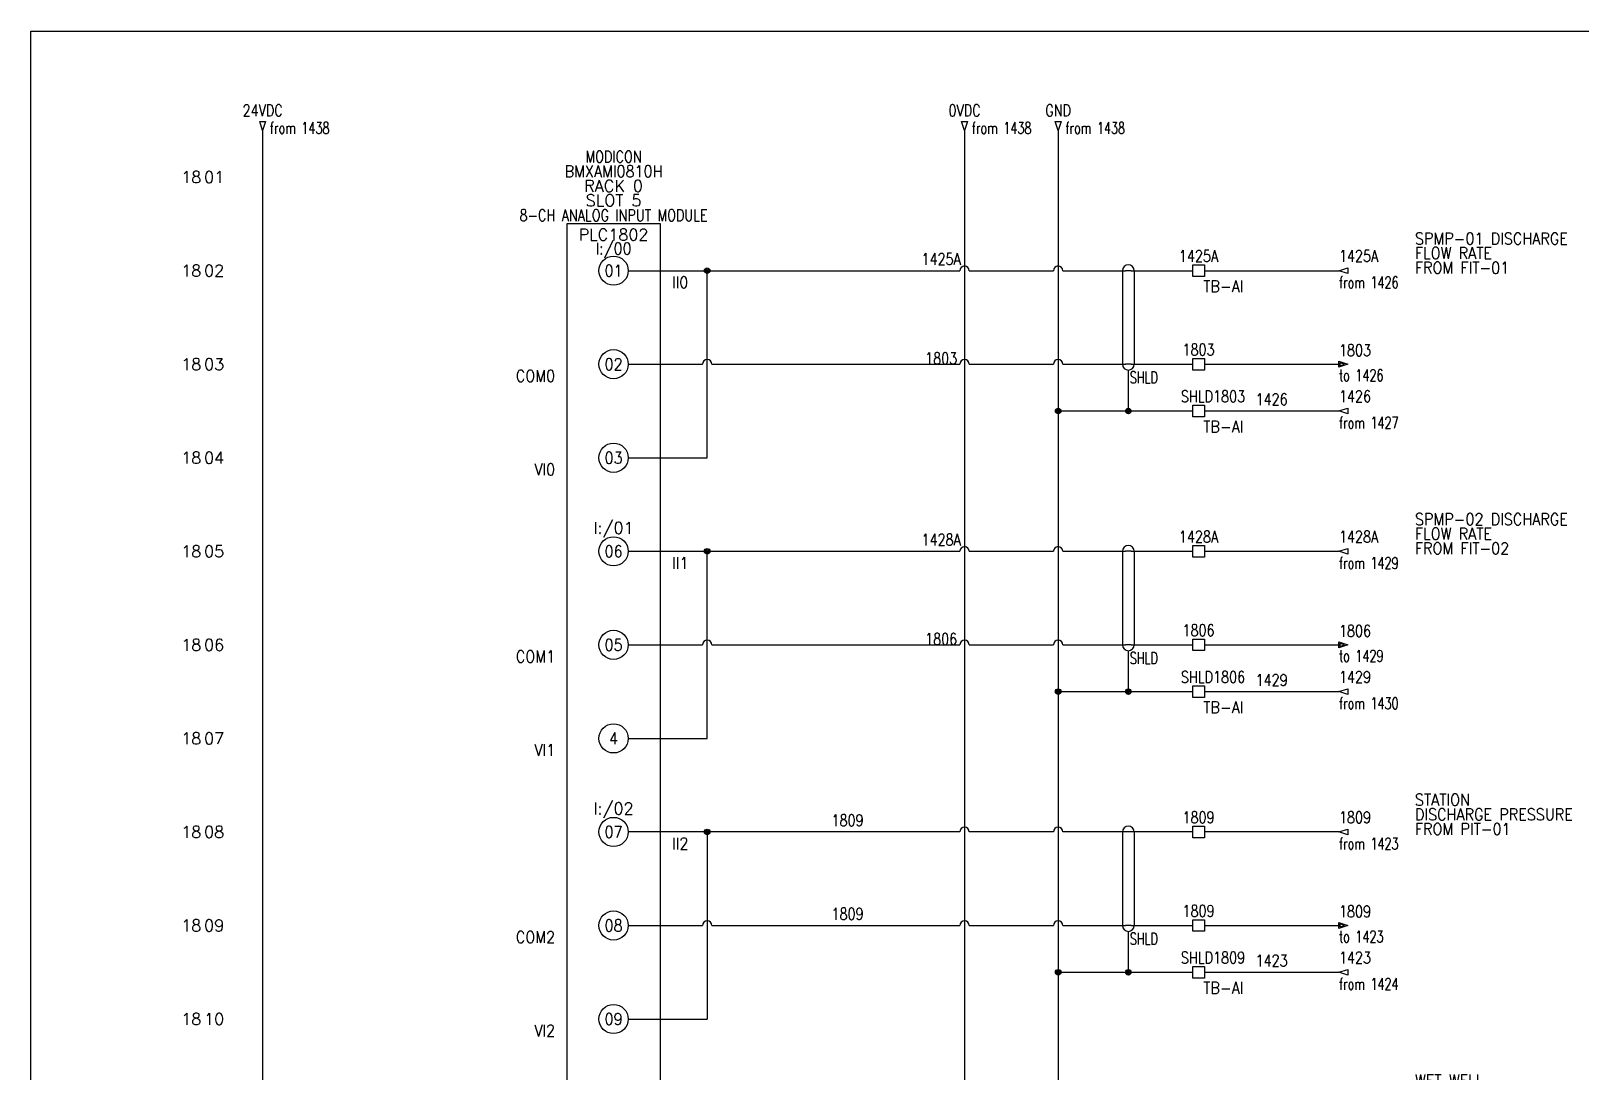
# Model space of a CAD drawing. Header units: inches. Extents: x 0 to 33.9, y 0 to 22.6.
# Drawn here: x 0.02 to 16.58, y 11.44 to 22.56 of the extents above; entities that cross this region are included whole.
import ezdxf
from ezdxf.enums import TextEntityAlignment as Align

# ---------------------------------------------------------------- set-up
doc = ezdxf.new("R2010")
doc.units = ezdxf.units.IN
doc.header["$MEASUREMENT"] = 0
for name, color, linetype in [('DESC', 150, 'Continuous'), ('LINK', 9, 'Continuous'), ('MISC', 7, 'Continuous'), ('SYMS', 7, 'Continuous'), ('TAGS', 150, 'Continuous'), ('TERMS', 123, 'Continuous'), ('WIRENO', 72, 'Continuous'), ('WIREREF', 52, 'Continuous'), ('WIREREF_DEST', 52, 'Continuous'), ('WIRES', 7, 'Continuous'), ('XREF', 7, 'Continuous')]:
    doc.layers.add(name, color=color, linetype=linetype)
doc.layers.add('VIEWPORTS', color=10, linetype='Continuous', plot=False)
doc.styles.add('WD', font='romans.shx')

# ---------------------------------------------------------------- blocks, each defined once
blk = doc.blocks.new('WD_MLRH6')
at = {"style": 'WD'}
blk.add_attdef('SHEET', text='', height=0.125, dxfattribs=at).set_placement((-0.656, 0), align=Align.MIDDLE_RIGHT)
blk.add_attdef('RUNGFIRST', text='', height=0.125, dxfattribs=at).set_placement((-0.625, 0), align=Align.MIDDLE_LEFT)
at = {"style": 'WD', "flags": 1}
for tag, p in [('RUNGHORV', (-0.25, -0.127)), ('RUNGINC', (-0.25, -0.163)), ('WIRE-START', (-0.25, -0.356)), ('WIREMODE', (-0.25, -0.281)), ('RUNGDIST', (-0.25, -0.2)), ('RUNGCNT', (-0.25, -0.237)), ('WIREFMT', (-0.25, -0.321)), ('WIRE-GSUF', (-0.25, -0.396)), ('PH3SPACE', (-0.25, -0.437))]:
    blk.add_attdef(tag, text='', height=0.025, dxfattribs=at).set_placement(p, align=Align.RIGHT)
blk = doc.blocks.new('HT0W01')
for p, q in [((-0.062, 0.062), (0.062, 0.062)), ((-0.062, -0.062), (-0.062, 0.062)), ((0.062, 0.062), (0.062, -0.062)), ((0.062, -0.062), (-0.062, -0.062))]:
    blk.add_line(p, q)
at = {"style": 'WD'}
for tag, p, width in [('INST', (0.062, 0.42), 0.7), ('LOC', (0.062, 0.25), 0.7), ('DESC1', (0.05, -0.385), 0.8)]:
    blk.add_attdef(tag, p, '', height=0.125, dxfattribs=dict(at, width=width))
at = {"linetype": 'Continuous', "style": 'WD', "width": 0.8, "flags": 8}
blk.add_attdef('WIRENO', text='', height=0.125, dxfattribs=at).set_placement((0, 0.094), align=Align.CENTER)
at = {"style": 'WD', "flags": 1}
for tag, p, height in [('X4TERM01', (-0.062, 0), 0.0125), ('X4TERMDESC01', (-0.055, -0.023), 0.025), ('X2TERMDESC01', (-0.006, 0.029), 0.025), ('STRIPSEQ', (0, 0), 0.00125), ('X2TERM01', (0, 0.062), 0.0125), ('X1TERMDESC01', (0.039, 0.007), 0.025), ('X1TERM01', (0.062, 0), 0.0125), ('LINKTERM', (0, -0.002), 0.00125), ('X8TERM01', (0, -0.062), 0.0125), ('X8TERMDESC01', (0, -0.054), 0.025)]:
    blk.add_attdef(tag, p, '', height=height, dxfattribs=at)
at = {"linetype": 'Continuous', "style": 'WD'}
for tag, p, height, width, flags in [('TAGSTRIP', (0.05, -0.229), 0.125, 0.9, 8), ('CAT', (0.213, -0.406), 0.109, 0.8, 1), ('DESC2', (0.05, -0.541), 0.125, 0.8, 8), ('DESC3', (0.05, -0.698), 0.125, 0.8, 8)]:
    blk.add_attdef(tag, p, '', height=height, dxfattribs=dict(at, width=width, flags=flags))
at = {"linetype": 'Continuous', "style": 'WD', "width": 0.8, "flags": 1}
blk.add_attdef('MFG', text='', height=0.109, dxfattribs=at).set_placement((0.088, -0.406), align=Align.RIGHT)
at = {"style": 'WD', "width": 0.7, "flags": 1}
blk.add_attdef('ASSYCODE', (0.062, -0.281), '', height=0.01, dxfattribs=at)
blk = doc.blocks.new('HA1D2')
blk.add_lwpolyline([(0, 0.094), (0.031, 0.094), (0, 0), (-0.031, 0.094), (0, 0.094)])
at = {"style": 'WD', "width": 0.8, "flags": 8}
blk.add_attdef('WIRENO', text='', height=0.125, dxfattribs=at).set_placement((0, 0.15), align=Align.CENTER)
at = {"style": 'WD', "flags": 1}
for tag, p in [('X8TERM01', (0, 0)), ('SIGCODE', (0.026, 0.066))]:
    blk.add_attdef(tag, p, '', height=0.01, dxfattribs=at)
at = {"style": 'WD', "width": 0.7}
for tag, p in [('XREF', (0.077, -0.037)), ('DESC1', (0.077, -0.206))]:
    blk.add_attdef(tag, p, '', height=0.125, dxfattribs=at)
blk = doc.blocks.new('HT1001')
for p, q in [((-0.062, 0.062), (0.062, 0.062)), ((-0.062, -0.062), (-0.062, 0.062)), ((0.062, 0.062), (0.062, -0.062)), ((0.062, -0.062), (-0.062, -0.062))]:
    blk.add_line(p, q)
at = {"style": 'WD'}
for tag, p, width in [('INST', (0.062, 0.42), 0.7), ('LOC', (0.062, 0.25), 0.7), ('DESC1', (0.05, -0.385), 0.8)]:
    blk.add_attdef(tag, p, '', height=0.125, dxfattribs=dict(at, width=width))
at = {"linetype": 'Continuous', "style": 'WD'}
for tag, p, height, width, flags in [('TERM01', (0.062, 0.094), 0.125, 0.8, 8), ('TAGSTRIP', (0.05, -0.229), 0.125, 0.9, 8), ('CAT', (0.213, -0.406), 0.109, 0.8, 1), ('DESC2', (0.05, -0.541), 0.125, 0.8, 8), ('DESC3', (0.05, -0.698), 0.125, 0.8, 8)]:
    blk.add_attdef(tag, p, '', height=height, dxfattribs=dict(at, width=width, flags=flags))
at = {"style": 'WD', "flags": 1}
for tag, p, height in [('X4TERM01', (-0.062, 0), 0.0125), ('X4TERMDESC01', (-0.055, -0.023), 0.025), ('X2TERMDESC01', (-0.006, 0.029), 0.025), ('STRIPSEQ', (0, 0), 0.00125), ('X2TERM01', (0, 0.062), 0.0125), ('X2PIN01', (0.033, 0.084), 0.0125), ('X1TERMDESC01', (0.039, 0.007), 0.025), ('X1TERM01', (0.062, 0), 0.0125), ('X1PIN01', (0.087, 0.016), 0.0125), ('X4PIN01', (-0.114, -0.038), 0.0125), ('LINKTERM', (0, -0.002), 0.00125), ('X8TERM01', (0, -0.062), 0.0125), ('X8TERMDESC01', (0, -0.054), 0.025), ('X8PIN01', (0.026, -0.096), 0.0125)]:
    blk.add_attdef(tag, p, '', height=height, dxfattribs=at)
at = {"linetype": 'Continuous', "style": 'WD', "width": 0.8, "flags": 1}
blk.add_attdef('MFG', text='', height=0.109, dxfattribs=at).set_placement((0.088, -0.406), align=Align.RIGHT)
at = {"style": 'WD', "width": 0.7, "flags": 1}
blk.add_attdef('ASSYCODE', (0.062, -0.281), '', height=0.01, dxfattribs=at)
blk = doc.blocks.new('WDDOT')
for radius in [0.03, 0.0187, 0.00929]:
    blk.add_circle((0, 0), radius)
blk = doc.blocks.new('HW01_1')
blk.add_line((0.031, 0), (-0.031, 0))
blk.add_arc((0, 0), 0.0625, 360, 180)
at = {"style": 'WD', "width": 0.7, "flags": 1}
for tag, p in [('INST', (0, 0.396)), ('LOC', (0, 0.227))]:
    blk.add_attdef(tag, text='', height=0.125, dxfattribs=at).set_placement(p, align=Align.CENTER)
at = {"style": 'WD', "width": 0.8}
blk.add_attdef('TAG1', text='', height=0.125, dxfattribs=at).set_placement((-0.031, 0.062), align=Align.RIGHT)
at = {"style": 'WD', "width": 0.7, "flags": 1}
for tag, p in [('X2TERMDESC02', (0.016, 0.109)), ('XREF', (0.078, -0.3)), ('DESC1', (0.078, -0.459)), ('DESC2', (0.078, -0.621))]:
    blk.add_attdef(tag, p, '', height=0.125, dxfattribs=at)
at = {"style": 'WD', "width": 0.8}
blk.add_attdef('RATING1', (0.094, 0.062), '', height=0.125, dxfattribs=at)
at = {"style": 'WD'}
for tag, p in [('X8LINKL', (-0.062, 0)), ('X8LINKR', (0.062, 0))]:
    blk.add_attdef(tag, p, '', height=0.01, dxfattribs=at)
at = {"style": 'WD', "flags": 1}
for tag, p, height in [('X4TERM01', (-0.031, 0), 0.0125), ('X2TERM02', (0, 0.062), 0.0125), ('X1TERM01', (0.031, 0), 0.0125), ('WD_NOTJUMPERED', (0.097, 0.062), 0.01)]:
    blk.add_attdef(tag, p, '', height=height, dxfattribs=at)
at = {"linetype": 'Continuous', "style": 'WD', "flags": 9}
blk.add_attdef('ASSYCODE', text='', height=0.01, dxfattribs=at).set_placement((0.029, 0.042), align=Align.CENTER)
at = {"style": 'WD', "flags": 9}
blk.add_attdef('FAMILY', text='', height=0.01, dxfattribs=at).set_placement((0.023, 0.118), align=Align.CENTER)
at = {"style": 'WD', "width": 0.8, "flags": 1}
blk.add_attdef('MFG', text='', height=0.0938, dxfattribs=at).set_placement((-0.125, -0.031), align=Align.TOP_RIGHT)
blk.add_attdef('CAT', text='', height=0.0938, dxfattribs=at).set_placement((0.031, -0.031), align=Align.TOP_LEFT)
blk = doc.blocks.new('HW02_1')
blk.add_line((0.031, 0), (-0.031, 0))
blk.add_arc((0, 0), 0.0625, 180, 0)
at = {"style": 'WD', "width": 0.7, "flags": 1}
for tag, p in [('INST', (0, 0.349)), ('LOC', (0, 0.18))]:
    blk.add_attdef(tag, text='', height=0.125, dxfattribs=at).set_placement(p, align=Align.CENTER)
at = {"style": 'WD', "width": 0.8}
blk.add_attdef('TAG2', text='', height=0.125, dxfattribs=at).set_placement((-0.031, 0.031), align=Align.RIGHT)
at = {"style": 'WD'}
for tag, p in [('X2LINKL', (-0.063, 0)), ('X2LINKR', (0.062, 0))]:
    blk.add_attdef(tag, p, '', height=0.01, dxfattribs=at)
at = {"style": 'WD', "flags": 1}
for tag, p, height in [('X4TERM01', (-0.031, 0), 0.0125), ('X1TERM01', (0.031, 0), 0.0125), ('X8TERM02', (0, -0.063), 0.0125), ('WD_NOTJUMPERED', (0.097, -0.063), 0.01)]:
    blk.add_attdef(tag, p, '', height=height, dxfattribs=at)
at = {"style": 'WD', "flags": 9}
blk.add_attdef('FAMILY', text='', height=0.01, dxfattribs=at).set_placement((0.023, 0.118), align=Align.CENTER)
at = {"style": 'WD'}
for tag, p, width in [('RATING1', (0.094, 0.031), 0.8), ('X8TERMDESC02', (0.016, -0.204), 0.7)]:
    blk.add_attdef(tag, p, '', height=0.125, dxfattribs=dict(at, width=width))
at = {"style": 'WD', "width": 0.7, "flags": 1}
for tag, p in [('XREF', (0.016, -0.363)), ('DESC1', (0.016, -0.521)), ('DESC2', (0.016, -0.684))]:
    blk.add_attdef(tag, p, '', height=0.125, dxfattribs=at)
blk = doc.blocks.new('PLCIO_5F05')
at = {"layer": 'SYMS'}
for p, q in [((0.5, 0.5), (-0.5, 0.5)), ((-0.5, 0.5), (-0.5, -16.375)), ((0.5, -16.375), (0.5, 0.5)), ((-0.5, -16.375), (-0.1, -16.375)), ((-0.1, -16.375), (-0.05, -16.462)), ((-0.05, -16.462), (0.05, -16.288)), ((0.05, -16.288), (0.1, -16.375)), ((0.1, -16.375), (0.5, -16.375))]:
    blk.add_line(p, q, dxfattribs=at)
for centre in [(0, 0), (0, -1), (0, -2), (0, -3), (0, -4), (0, -5), (0, -6), (0, -7), (0, -8), (0, -9), (0, -10), (0, -11), (0, -12), (0, -13), (0, -14), (0, -15), (0, -16)]:
    blk.add_circle(centre, 0.156, dxfattribs=at)
at = {"layer": 'SYMS', "style": 'WD'}
for tag, width, p in [('INST', 0.8, (0, 1.482)), ('LOC', 0.8, (0, 1.312)), ('MFG', 0.8, (0, 1.156)), ('CAT', 0.9, (0, 1)), ('DESC', 0.8, (0, 0.53)), ('TAGA01', 0.9, (0, 0.174))]:
    blk.add_attdef(tag, text='', height=0.125, dxfattribs=dict(at, width=width)).set_placement(p, align=Align.CENTER)
at = {"layer": 'SYMS', "linetype": 'Continuous', "style": 'WD', "flags": 9}
blk.add_attdef('ASSYCODE', text='', height=0.01, dxfattribs=at).set_placement((0.23, 1.071), align=Align.CENTER)
at = {"layer": 'SYMS', "style": 'WD'}
for tag, p in [('LINE1', (0, 0.844)), ('LINE2', (0, 0.688)), ('TAG', (0, 0.322)), ('TAGA04', (0, -2.812)), ('TAGA07', (0, -5.812)), ('TAGA10', (0, -8.812)), ('TAGA15', (0, -13.812))]:
    blk.add_attdef(tag, text='', height=0.125, dxfattribs=at).set_placement(p, align=Align.CENTER)
at = {"layer": 'SYMS', "style": 'WD', "width": 0.9}
for tag, p in [('DESCB01', (-0.688, -0.125)), ('DESCA01', (-0.688, 0.031)), ('DESCC01', (-0.688, -0.281)), ('DESCD01', (-0.688, -0.438)), ('DESCE01', (-0.688, -0.594)), ('DESCA04', (-0.688, -2.969)), ('DESCB04', (-0.688, -3.125)), ('DESCC04', (-0.688, -3.281)), ('DESCD04', (-0.688, -3.438)), ('DESCE04', (-0.688, -3.594)), ('DESCA07', (-0.688, -5.969)), ('DESCB07', (-0.688, -6.125)), ('DESCC07', (-0.688, -6.281)), ('DESCD07', (-0.688, -6.438)), ('DESCE07', (-0.688, -6.594)), ('DESCA10', (-0.688, -8.969)), ('DESCB10', (-0.688, -9.125)), ('DESCC10', (-0.688, -9.281)), ('DESCD10', (-0.688, -9.438)), ('DESCE10', (-0.688, -9.594)), ('DESCA15', (-0.688, -13.969)), ('DESCB15', (-0.688, -14.125)), ('DESCC15', (-0.688, -14.281)), ('DESCD15', (-0.688, -14.438)), ('DESCE15', (-0.688, -14.594))]:
    blk.add_attdef(tag, text='', height=0.125, dxfattribs=at).set_placement(p, align=Align.RIGHT)
for tag, p in [('TERM01', (0, 0)), ('TERM02', (0, -1)), ('TERM03', (0, -2)), ('TERM04', (0, -3)), ('TERM05', (0, -4)), ('TERM06', (0, -5)), ('TERM07', (0, -6)), ('TERM08', (0, -7)), ('TERM09', (0, -8)), ('TERM10', (0, -9)), ('TERM11', (0, -10)), ('TERM12', (0, -11)), ('TERM13', (0, -12)), ('TERM14', (0, -13)), ('TERM15', (0, -14)), ('TERM16', (0, -15)), ('TERM17', (0, -16))]:
    blk.add_attdef(tag, text='', height=0.125, dxfattribs=at).set_placement(p, align=Align.MIDDLE_CENTER)
at = {"layer": 'SYMS', "style": 'WD', "flags": 1}
for tag, p in [('X1TERM01', (0.156, 0)), ('X1TERM02', (0.156, -1)), ('X1TERM03', (0.156, -2)), ('X1TERM04', (0.156, -3)), ('X1TERM05', (0.156, -4)), ('X1TERM06', (0.156, -5)), ('X1TERM07', (0.156, -6)), ('X1TERM08', (0.156, -7)), ('X1TERM09', (0.156, -8)), ('X1TERM10', (0.156, -9)), ('X1TERM11', (0.156, -10)), ('X1TERM12', (0.156, -11)), ('X1TERM13', (0.156, -12)), ('X1TERM14', (0.156, -13)), ('X1TERM15', (0.156, -14)), ('X1TERM16', (0.156, -15)), ('X1TERM17', (0.156, -16))]:
    blk.add_attdef(tag, p, '', height=0.01, dxfattribs=at)
at = {"layer": 'SYMS', "style": 'WD', "width": 0.9}
for tag, p in [('TERMDESC01', (0.625, -0.062)), ('TERMDESC04', (0.626, -3.062)), ('TERMDESC07', (0.626, -6.062)), ('TERMDESC10', (0.626, -9.062)), ('TERMDESC15', (0.626, -14.062))]:
    blk.add_attdef(tag, text='', height=0.125, dxfattribs=at).set_placement(p, align=Align.TOP_LEFT)
for tag, p in [('TERMDESC02', (-0.625, -1.062)), ('TERMDESC03', (-0.625, -2.062)), ('TERMDESC05', (-0.625, -4.062)), ('TERMDESC06', (-0.625, -5.062)), ('TERMDESC08', (-0.625, -7.062)), ('TERMDESC09', (-0.625, -8.062)), ('TERMDESC11', (-0.625, -10.062)), ('TERMDESC12', (-0.625, -11.062)), ('TERMDESC13', (-0.625, -12.062)), ('TERMDESC14', (-0.625, -13.062)), ('TERMDESC16', (-0.625, -15.062)), ('TERMDESC17', (-0.625, -16.062))]:
    blk.add_attdef(tag, text='', height=0.125, dxfattribs=at).set_placement(p, align=Align.TOP_RIGHT)
blk = doc.blocks.new('HA1D1')
blk.add_lwpolyline([(0.094, 0), (0.094, -0.031), (0, 0), (0.094, 0.031), (0.094, 0)])
at = {"style": 'WD', "width": 0.8, "flags": 8}
blk.add_attdef('WIRENO', (0, 0.094), '', height=0.125, dxfattribs=at)
at = {"style": 'WD', "flags": 1}
for tag, p in [('SIGCODE', (-0.02, 0.047)), ('X4TERM01', (0, 0))]:
    blk.add_attdef(tag, p, '', height=0.01, dxfattribs=at)
at = {"style": 'WD', "width": 0.7}
for tag, p in [('XREF', (0, -0.188)), ('DESC1', (0, -0.375))]:
    blk.add_attdef(tag, p, '', height=0.125, dxfattribs=at)
blk = doc.blocks.new('HA1S1')
for points in [[(0, 0), (0, 0.031), (0.094, 0), (0, -0.031), (0, 0)], [(0.011, 0.016), (0.011, -0.016), (0.058, 0), (0.011, 0.016)]]:
    blk.add_lwpolyline(points)
at = {"style": 'WD', "width": 0.8, "flags": 8}
blk.add_attdef('WIRENO', (0, 0.087), '', height=0.125, dxfattribs=at)
at = {"style": 'WD', "flags": 1}
for tag, p in [('SIGCODE', (-0.02, 0.047)), ('X4TERM01', (0, 0))]:
    blk.add_attdef(tag, p, '', height=0.01, dxfattribs=at)
at = {"style": 'WD', "width": 0.7}
for tag, p in [('XREF', (0, -0.181)), ('DESC1', (0, -0.356))]:
    blk.add_attdef(tag, p, '', height=0.125, dxfattribs=at)
blk = doc.blocks.new('WD_WNH')
at = {"linetype": 'Continuous', "style": 'WD', "width": 0.8}
blk.add_attdef('WIRENO', text='', height=0.125, dxfattribs=at).set_placement((0, 0.062), align=Align.CENTER)
at = {"style": 'WD', "flags": 1}
for tag, p in [('W01USER', (0, 0.078)), ('W02USER', (0, 0.07)), ('W03USER', (0, 0.062)), ('W04USER', (0, 0.055)), ('W05USER', (0, 0.047)), ('W06USER', (0, 0.039)), ('W07USER', (0, 0.031)), ('W08USER', (0, 0.023)), ('W09USER', (0, 0.016)), ('W10USER', (0, 0.008))]:
    blk.add_attdef(tag, text='', height=0.005, dxfattribs=at).set_placement(p, align=Align.CENTER)

msp = doc.modelspace()

# ---------------------------------------------------------------- linework, layer by layer
at = {"layer": 'LINK'}
for points in [[(11.688, 20), (11.688, 19)], [(11.812, 20), (11.812, 19)], [(11.688, 17), (11.688, 16)], [(11.812, 17), (11.812, 16)], [(11.688, 14), (11.688, 13)], [(11.812, 14), (11.812, 13)]]:
    msp.add_lwpolyline(points, dxfattribs=at)
at = {"layer": 'VIEWPORTS'}
msp.add_lwpolyline([(0.025, 22.562), (33.888, 22.562), (33.888, 0.025), (0.025, 0.025)], close=True, dxfattribs=at)
at = {"layer": 'WIRES'}
for p, q in [((2.5, 21.5), (2.5, 2.5)), ((10, 21.5), (10, 2.5)), ((11, 21.5), (11, 2.5)), ((6.406, 20), (9.95, 20)), ((7.25, 18), (7.25, 20)), ((10.05, 20), (10.95, 20)), ((11.05, 20), (11.719, 20)), ((11.781, 20), (12.438, 20)), ((12.562, 20), (14, 20)), ((6.406, 19), (7.2, 19)), ((7.3, 19), (9.95, 19)), ((10.05, 19), (10.95, 19)), ((11.05, 19), (11.719, 19)), ((11.75, 18.5), (11.75, 18.938)), ((11.781, 19), (12.438, 19)), ((12.562, 19), (14, 19)), ((11, 18.5), (12.438, 18.5)), ((12.562, 18.5), (14, 18.5)), ((6.406, 18), (7.25, 18)), ((6.406, 17), (9.95, 17)), ((7.25, 15), (7.25, 17)), ((10.05, 17), (10.95, 17)), ((11.05, 17), (11.719, 17)), ((11.781, 17), (12.438, 17)), ((12.562, 17), (14, 17)), ((6.406, 16), (7.2, 16)), ((7.3, 16), (9.95, 16)), ((10.05, 16), (10.95, 16)), ((11.05, 16), (11.719, 16)), ((11.75, 15.5), (11.75, 15.938)), ((11.781, 16), (12.438, 16)), ((12.562, 16), (14, 16)), ((11, 15.5), (12.438, 15.5)), ((12.562, 15.5), (14, 15.5)), ((6.406, 15), (7.25, 15)), ((9.95, 14), (6.406, 14)), ((7.25, 14), (7.25, 12)), ((10.95, 14), (10.05, 14)), ((11.719, 14), (11.05, 14)), ((12.438, 14), (11.781, 14)), ((14, 14), (12.562, 14)), ((6.406, 13), (7.2, 13)), ((7.3, 13), (9.95, 13)), ((10.05, 13), (10.95, 13)), ((11.05, 13), (11.719, 13)), ((11.75, 12.5), (11.75, 12.938)), ((11.781, 13), (12.438, 13)), ((12.562, 13), (14, 13)), ((11, 12.5), (12.438, 12.5)), ((12.562, 12.5), (14, 12.5)), ((6.406, 12), (7.25, 12))]:
    msp.add_line(p, q, dxfattribs=at)
for centre in [(10, 20), (11, 20), (7.25, 19), (10, 19), (11, 19), (10, 17), (11, 17), (7.25, 16), (10, 16), (11, 16), (10, 14), (11, 14), (7.25, 13), (10, 13), (11, 13)]:
    msp.add_arc(centre, 0.05, 0, 180, dxfattribs=at)

# ---------------------------------------------------------------- block references
msp.add_blockref('WD_MLRH6', (2.5, 21)).add_auto_attribs({'RUNGFIRST': '01', 'SHEET': '18'})
at = {"layer": 'SYMS'}
ref = msp.add_blockref('HA1D2', (2.5, 21.5), dxfattribs=at)
ref.add_attrib('WIRENO', '24VDC', dxfattribs={"layer": 'WIREREF_DEST', "height": 0.125, "style": 'WD', "width": 0.8, "flags": 8}).set_placement((2.5, 21.65), align=Align.CENTER)
ref.add_attrib('XREF', 'from 1438', (2.577, 21.463), dxfattribs={"layer": 'XREF', "height": 0.125, "style": 'WD', "width": 0.7})
ref = msp.add_blockref('HA1D2', (10, 21.5), dxfattribs=at)
ref.add_attrib('WIRENO', '0VDC', dxfattribs={"layer": 'WIREREF_DEST', "height": 0.125, "style": 'WD', "width": 0.8, "flags": 8}).set_placement((10, 21.65), align=Align.CENTER)
ref.add_attrib('XREF', 'from 1438', (10.077, 21.463), dxfattribs={"layer": 'XREF', "height": 0.125, "style": 'WD', "width": 0.7})
ref = msp.add_blockref('HA1D2', (11, 21.5), dxfattribs=at)
ref.add_attrib('WIRENO', 'GND', dxfattribs={"layer": 'WIREREF_DEST', "height": 0.125, "style": 'WD', "width": 0.8, "flags": 8}).set_placement((11, 21.65), align=Align.CENTER)
ref.add_attrib('XREF', 'from 1438', (11.077, 21.463), dxfattribs={"layer": 'XREF', "height": 0.125, "style": 'WD', "width": 0.7})
ref = msp.add_blockref('PLCIO_5F05', (6.25, 20), dxfattribs=at)
ref.add_attrib('TERM01', '01', dxfattribs={"layer": 'TERMS', "height": 0.125, "style": 'WD', "width": 0.9}).set_placement((6.25, 20), align=Align.MIDDLE_CENTER)
ref.add_attrib('TAGA01', 'I:/00', dxfattribs={"layer": 'TAGS', "height": 0.125, "style": 'WD', "width": 0.9}).set_placement((6.25, 20.174), align=Align.CENTER)
ref.add_attrib('DESCA01', 'SPMP-01 DISCHARGE', (14.812, 20.281), dxfattribs={"layer": 'DESC', "height": 0.125, "style": 'WD', "width": 0.9})
ref.add_attrib('DESCB01', 'FLOW RATE', (14.812, 20.125), dxfattribs={"layer": 'DESC', "height": 0.125, "style": 'WD', "width": 0.9})
ref.add_attrib('MFG', 'MODICON', dxfattribs={"layer": 'MISC', "height": 0.125, "style": 'WD', "width": 0.8}).set_placement((6.25, 21.156), align=Align.CENTER)
ref.add_attrib('LINE2', 'SLOT 5', dxfattribs={"layer": 'MISC', "height": 0.125, "style": 'WD'}).set_placement((6.25, 20.688), align=Align.CENTER)
ref.add_attrib('DESC', '8-CH ANALOG INPUT MODULE', dxfattribs={"layer": 'DESC', "height": 0.125, "style": 'WD', "width": 0.8}).set_placement((6.25, 20.53), align=Align.CENTER)
ref.add_attrib('LINE1', 'RACK 0', dxfattribs={"layer": 'MISC', "height": 0.125, "style": 'WD'}).set_placement((6.25, 20.844), align=Align.CENTER)
ref.add_attrib('TAG', 'PLC1802', dxfattribs={"layer": 'TAGS', "height": 0.125, "style": 'WD'}).set_placement((6.25, 20.322), align=Align.CENTER)
ref.add_attrib('CAT', 'BMXAMI0810H', dxfattribs={"layer": 'MISC', "height": 0.125, "style": 'WD', "width": 0.9}).set_placement((6.25, 21), align=Align.CENTER)
ref.add_attrib('DESCC01', 'FROM FIT-01', (14.812, 19.969), dxfattribs={"layer": 'DESC', "height": 0.125, "style": 'WD', "width": 0.9})
ref.add_attrib('TERMDESC01', 'II0', dxfattribs={"layer": 'TERMS', "height": 0.125, "style": 'WD', "width": 0.9}).set_placement((6.875, 19.938), align=Align.TOP_LEFT)
ref.add_attrib('TERM02', '02', dxfattribs={"layer": 'TERMS', "height": 0.125, "style": 'WD', "width": 0.9}).set_placement((6.25, 19), align=Align.MIDDLE_CENTER)
ref.add_attrib('TERMDESC02', 'COM0', dxfattribs={"layer": 'TERMS', "height": 0.125, "style": 'WD', "width": 0.9}).set_placement((5.625, 18.938), align=Align.TOP_RIGHT)
ref.add_attrib('TERM03', '03', dxfattribs={"layer": 'TERMS', "height": 0.125, "style": 'WD', "width": 0.9}).set_placement((6.25, 18), align=Align.MIDDLE_CENTER)
ref.add_attrib('TERMDESC03', 'VI0', dxfattribs={"layer": 'TERMS', "height": 0.125, "style": 'WD', "width": 0.9}).set_placement((5.625, 17.938), align=Align.TOP_RIGHT)
ref.add_attrib('TERM04', '06', dxfattribs={"layer": 'TERMS', "height": 0.125, "style": 'WD', "width": 0.9}).set_placement((6.25, 17), align=Align.MIDDLE_CENTER)
ref.add_attrib('TAGA04', 'I:/01', dxfattribs={"layer": 'TAGS', "height": 0.125, "style": 'WD'}).set_placement((6.25, 17.188), align=Align.CENTER)
ref.add_attrib('DESCA04', 'SPMP-02 DISCHARGE', (14.812, 17.281), dxfattribs={"layer": 'DESC', "height": 0.125, "style": 'WD', "width": 0.9})
ref.add_attrib('DESCB04', 'FLOW RATE', (14.812, 17.125), dxfattribs={"layer": 'DESC', "height": 0.125, "style": 'WD', "width": 0.9})
ref.add_attrib('DESCC04', 'FROM FIT-02', (14.812, 16.969), dxfattribs={"layer": 'DESC', "height": 0.125, "style": 'WD', "width": 0.9})
ref.add_attrib('TERMDESC04', 'II1', dxfattribs={"layer": 'TERMS', "height": 0.125, "style": 'WD', "width": 0.9}).set_placement((6.876, 16.938), align=Align.TOP_LEFT)
ref.add_attrib('TERM05', '05', dxfattribs={"layer": 'TERMS', "height": 0.125, "style": 'WD', "width": 0.9}).set_placement((6.25, 16), align=Align.MIDDLE_CENTER)
ref.add_attrib('TERMDESC05', 'COM1', dxfattribs={"layer": 'TERMS', "height": 0.125, "style": 'WD', "width": 0.9}).set_placement((5.625, 15.938), align=Align.TOP_RIGHT)
ref.add_attrib('TERM06', '4', dxfattribs={"layer": 'TERMS', "height": 0.125, "style": 'WD', "width": 0.9}).set_placement((6.25, 15), align=Align.MIDDLE_CENTER)
ref.add_attrib('TERMDESC06', 'VI1', dxfattribs={"layer": 'TERMS', "height": 0.125, "style": 'WD', "width": 0.9}).set_placement((5.625, 14.938), align=Align.TOP_RIGHT)
ref.add_attrib('TERM07', '07', dxfattribs={"layer": 'TERMS', "height": 0.125, "style": 'WD', "width": 0.9}).set_placement((6.25, 14), align=Align.MIDDLE_CENTER)
ref.add_attrib('TAGA07', 'I:/02', dxfattribs={"layer": 'TAGS', "height": 0.125, "style": 'WD'}).set_placement((6.25, 14.188), align=Align.CENTER)
ref.add_attrib('DESCA07', 'STATION', (14.812, 14.281), dxfattribs={"layer": 'DESC', "height": 0.125, "style": 'WD', "width": 0.9})
ref.add_attrib('DESCB07', 'DISCHARGE PRESSURE', (14.812, 14.125), dxfattribs={"layer": 'DESC', "height": 0.125, "style": 'WD', "width": 0.9})
ref.add_attrib('DESCC07', 'FROM PIT-01', (14.812, 13.969), dxfattribs={"layer": 'DESC', "height": 0.125, "style": 'WD', "width": 0.9})
ref.add_attrib('TERMDESC07', 'II2', dxfattribs={"layer": 'TERMS', "height": 0.125, "style": 'WD', "width": 0.9}).set_placement((6.876, 13.938), align=Align.TOP_LEFT)
ref.add_attrib('TERM08', '08', dxfattribs={"layer": 'TERMS', "height": 0.125, "style": 'WD', "width": 0.9}).set_placement((6.25, 13), align=Align.MIDDLE_CENTER)
ref.add_attrib('TERMDESC08', 'COM2', dxfattribs={"layer": 'TERMS', "height": 0.125, "style": 'WD', "width": 0.9}).set_placement((5.625, 12.938), align=Align.TOP_RIGHT)
ref.add_attrib('TERM09', '09', dxfattribs={"layer": 'TERMS', "height": 0.125, "style": 'WD', "width": 0.9}).set_placement((6.25, 12), align=Align.MIDDLE_CENTER)
ref.add_attrib('TERMDESC09', 'VI2', dxfattribs={"layer": 'TERMS', "height": 0.125, "style": 'WD', "width": 0.9}).set_placement((5.625, 11.938), align=Align.TOP_RIGHT)
ref.add_attrib('TERM10', '12', dxfattribs={"layer": 'TERMS', "height": 0.125, "style": 'WD', "width": 0.9}).set_placement((6.25, 11), align=Align.MIDDLE_CENTER)
ref.add_attrib('TAGA10', 'I:/03', dxfattribs={"layer": 'TAGS', "height": 0.125, "style": 'WD'}).set_placement((6.25, 11.188), align=Align.CENTER)
ref.add_attrib('DESCA10', 'WET WELL', (14.812, 11.281), dxfattribs={"layer": 'DESC', "height": 0.125, "style": 'WD', "width": 0.9})
ref.add_attrib('DESCB10', 'RADAR LEVEL', (14.812, 11.125), dxfattribs={"layer": 'DESC', "height": 0.125, "style": 'WD', "width": 0.9})
ref.add_attrib('DESCC10', 'FROM LT-01', (14.812, 10.969), dxfattribs={"layer": 'DESC', "height": 0.125, "style": 'WD', "width": 0.9})
ref.add_attrib('TERMDESC10', 'II3', dxfattribs={"layer": 'TERMS', "height": 0.125, "style": 'WD', "width": 0.9}).set_placement((6.876, 10.938), align=Align.TOP_LEFT)
ref.add_attrib('TERM11', '11', dxfattribs={"layer": 'TERMS', "height": 0.125, "style": 'WD', "width": 0.9}).set_placement((6.25, 10), align=Align.MIDDLE_CENTER)
ref.add_attrib('TERMDESC11', 'COM3', dxfattribs={"layer": 'TERMS', "height": 0.125, "style": 'WD', "width": 0.9}).set_placement((5.625, 9.938), align=Align.TOP_RIGHT)
ref.add_attrib('TERM12', '10', dxfattribs={"layer": 'TERMS', "height": 0.125, "style": 'WD', "width": 0.9}).set_placement((6.25, 9), align=Align.MIDDLE_CENTER)
ref.add_attrib('TERMDESC12', 'VI3', dxfattribs={"layer": 'TERMS', "height": 0.125, "style": 'WD', "width": 0.9}).set_placement((5.625, 8.938), align=Align.TOP_RIGHT)
ref.add_attrib('TERM13', '13', dxfattribs={"layer": 'TERMS', "height": 0.125, "style": 'WD', "width": 0.9}).set_placement((6.25, 8), align=Align.MIDDLE_CENTER)
ref.add_attrib('TERMDESC13', 'NC', dxfattribs={"layer": 'TERMS', "height": 0.125, "style": 'WD', "width": 0.9}).set_placement((5.625, 7.938), align=Align.TOP_RIGHT)
ref.add_attrib('TERM14', '14', dxfattribs={"layer": 'TERMS', "height": 0.125, "style": 'WD', "width": 0.9}).set_placement((6.25, 7), align=Align.MIDDLE_CENTER)
ref.add_attrib('TERMDESC14', 'NC', dxfattribs={"layer": 'TERMS', "height": 0.125, "style": 'WD', "width": 0.9}).set_placement((5.625, 6.938), align=Align.TOP_RIGHT)
ref.add_attrib('TERM15', '15', dxfattribs={"layer": 'TERMS', "height": 0.125, "style": 'WD', "width": 0.9}).set_placement((6.25, 6), align=Align.MIDDLE_CENTER)
ref.add_attrib('TAGA15', 'I:/04', dxfattribs={"layer": 'TAGS', "height": 0.125, "style": 'WD'}).set_placement((6.25, 6.188), align=Align.CENTER)
ref.add_attrib('DESCA15', 'SPARE', (14.812, 6.281), dxfattribs={"layer": 'DESC', "height": 0.125, "style": 'WD', "width": 0.9})
ref.add_attrib('TERMDESC15', 'II4', dxfattribs={"layer": 'TERMS', "height": 0.125, "style": 'WD', "width": 0.9}).set_placement((6.876, 5.938), align=Align.TOP_LEFT)
ref.add_attrib('TERM16', '16', dxfattribs={"layer": 'TERMS', "height": 0.125, "style": 'WD', "width": 0.9}).set_placement((6.25, 5), align=Align.MIDDLE_CENTER)
ref.add_attrib('TERMDESC16', 'COM4', dxfattribs={"layer": 'TERMS', "height": 0.125, "style": 'WD', "width": 0.9}).set_placement((5.625, 4.938), align=Align.TOP_RIGHT)
ref.add_attrib('TERM17', '17', dxfattribs={"layer": 'TERMS', "height": 0.125, "style": 'WD', "width": 0.9}).set_placement((6.25, 4), align=Align.MIDDLE_CENTER)
ref.add_attrib('TERMDESC17', 'VI4', dxfattribs={"layer": 'TERMS', "height": 0.125, "style": 'WD', "width": 0.9}).set_placement((5.625, 3.938), align=Align.TOP_RIGHT)
ref = msp.add_blockref('HT0W01', (12.5, 20), dxfattribs=at)
ref.add_attrib('WIRENO', '1425A', dxfattribs={"layer": 'WIREREF', "linetype": 'Continuous', "height": 0.125, "style": 'WD', "width": 0.8, "flags": 8}).set_placement((12.5, 20.094), align=Align.CENTER)
ref.add_attrib('TAGSTRIP', 'TB-AI', (12.55, 19.771), dxfattribs={"layer": 'TAGS', "linetype": 'Continuous', "height": 0.125, "style": 'WD', "width": 0.9, "flags": 8})
ref = msp.add_blockref('HA1D1', (14, 20), dxfattribs=at)
ref.add_attrib('WIRENO', '1425A', (14, 20.094), dxfattribs={"layer": 'WIREREF_DEST', "height": 0.125, "style": 'WD', "width": 0.8, "flags": 8})
ref.add_attrib('XREF', 'from 1426', (14, 19.812), dxfattribs={"layer": 'XREF', "height": 0.125, "style": 'WD', "width": 0.7})
for name, p in [('WDDOT', (7.25, 20)), ('HW01_1', (11.75, 20)), ('WDDOT', (11, 18.5)), ('WDDOT', (11.75, 18.5)), ('HW01_1', (11.75, 17)), ('WDDOT', (7.25, 17)), ('WDDOT', (11, 15.5)), ('WDDOT', (11.75, 15.5)), ('WDDOT', (7.25, 14)), ('HW01_1', (11.75, 14)), ('WDDOT', (11, 12.5)), ('WDDOT', (11.75, 12.5))]:
    msp.add_blockref(name, p, dxfattribs=at)
ref = msp.add_blockref('HT0W01', (12.5, 19), dxfattribs=at)
ref.add_attrib('WIRENO', '1803', dxfattribs={"layer": 'WIREREF', "linetype": 'Continuous', "height": 0.125, "style": 'WD', "width": 0.8, "flags": 8}).set_placement((12.5, 19.094), align=Align.CENTER)
ref = msp.add_blockref('HA1S1', (14, 19), dxfattribs=at)
ref.add_attrib('WIRENO', '1803', (14, 19.087), dxfattribs={"layer": 'WIREREF', "height": 0.125, "style": 'WD', "width": 0.8, "flags": 8})
ref.add_attrib('XREF', 'to 1426', (14, 18.819), dxfattribs={"layer": 'XREF', "height": 0.125, "style": 'WD', "width": 0.7})
ref = msp.add_blockref('HW02_1', (11.75, 19), dxfattribs=at)
ref.add_attrib('X8TERMDESC02', 'SHLD', (11.766, 18.796), dxfattribs={"layer": 'MISC', "height": 0.125, "style": 'WD', "width": 0.7})
ref = msp.add_blockref('HT1001', (12.5, 18.5), dxfattribs=at)
ref.add_attrib('TERM01', 'SHLD1803', (12.312, 18.594), dxfattribs={"layer": 'TERMS', "linetype": 'Continuous', "height": 0.125, "style": 'WD', "width": 0.8, "flags": 8})
ref.add_attrib('TAGSTRIP', 'TB-AI', (12.55, 18.271), dxfattribs={"layer": 'TAGS', "linetype": 'Continuous', "height": 0.125, "style": 'WD', "width": 0.9, "flags": 8})
ref = msp.add_blockref('HA1D1', (14, 18.5), dxfattribs=at)
ref.add_attrib('WIRENO', '1426', (14, 18.594), dxfattribs={"layer": 'WIREREF_DEST', "height": 0.125, "style": 'WD', "width": 0.8, "flags": 8})
ref.add_attrib('XREF', 'from 1427', (14, 18.312), dxfattribs={"layer": 'XREF', "height": 0.125, "style": 'WD', "width": 0.7})
ref = msp.add_blockref('HT0W01', (12.5, 17), dxfattribs=at)
ref.add_attrib('WIRENO', '1428A', dxfattribs={"layer": 'WIREREF', "linetype": 'Continuous', "height": 0.125, "style": 'WD', "width": 0.8, "flags": 8}).set_placement((12.5, 17.094), align=Align.CENTER)
ref = msp.add_blockref('HA1D1', (14, 17), dxfattribs=at)
ref.add_attrib('WIRENO', '1428A', (14, 17.094), dxfattribs={"layer": 'WIREREF_DEST', "height": 0.125, "style": 'WD', "width": 0.8, "flags": 8})
ref.add_attrib('XREF', 'from 1429', (14, 16.812), dxfattribs={"layer": 'XREF', "height": 0.125, "style": 'WD', "width": 0.7})
ref = msp.add_blockref('HT0W01', (12.5, 16), dxfattribs=at)
ref.add_attrib('WIRENO', '1806', dxfattribs={"layer": 'WIREREF', "linetype": 'Continuous', "height": 0.125, "style": 'WD', "width": 0.8, "flags": 8}).set_placement((12.5, 16.094), align=Align.CENTER)
ref = msp.add_blockref('HA1S1', (14, 16), dxfattribs=at)
ref.add_attrib('WIRENO', '1806', (14, 16.087), dxfattribs={"layer": 'WIREREF', "height": 0.125, "style": 'WD', "width": 0.8, "flags": 8})
ref.add_attrib('XREF', 'to 1429', (14, 15.819), dxfattribs={"layer": 'XREF', "height": 0.125, "style": 'WD', "width": 0.7})
ref = msp.add_blockref('HW02_1', (11.75, 16), dxfattribs=at)
ref.add_attrib('X8TERMDESC02', 'SHLD', (11.766, 15.796), dxfattribs={"layer": 'MISC', "height": 0.125, "style": 'WD', "width": 0.7})
ref = msp.add_blockref('HT1001', (12.5, 15.5), dxfattribs=at)
ref.add_attrib('TERM01', 'SHLD1806', (12.312, 15.594), dxfattribs={"layer": 'TERMS', "linetype": 'Continuous', "height": 0.125, "style": 'WD', "width": 0.8, "flags": 8})
ref.add_attrib('TAGSTRIP', 'TB-AI', (12.55, 15.271), dxfattribs={"layer": 'TAGS', "linetype": 'Continuous', "height": 0.125, "style": 'WD', "width": 0.9, "flags": 8})
ref = msp.add_blockref('HA1D1', (14, 15.5), dxfattribs=at)
ref.add_attrib('WIRENO', '1429', (14, 15.594), dxfattribs={"layer": 'WIREREF_DEST', "height": 0.125, "style": 'WD', "width": 0.8, "flags": 8})
ref.add_attrib('XREF', 'from 1430', (14, 15.312), dxfattribs={"layer": 'XREF', "height": 0.125, "style": 'WD', "width": 0.7})
ref = msp.add_blockref('HT0W01', (12.5, 14), dxfattribs=at)
ref.add_attrib('WIRENO', '1809', dxfattribs={"layer": 'WIREREF', "linetype": 'Continuous', "height": 0.125, "style": 'WD', "width": 0.8, "flags": 8}).set_placement((12.5, 14.094), align=Align.CENTER)
ref = msp.add_blockref('HA1D1', (14, 14), dxfattribs=at)
ref.add_attrib('WIRENO', '1809', (14, 14.094), dxfattribs={"layer": 'WIREREF_DEST', "height": 0.125, "style": 'WD', "width": 0.8, "flags": 8})
ref.add_attrib('XREF', 'from 1423', (14, 13.812), dxfattribs={"layer": 'XREF', "height": 0.125, "style": 'WD', "width": 0.7})
ref = msp.add_blockref('HT0W01', (12.5, 13), dxfattribs=at)
ref.add_attrib('WIRENO', '1809', dxfattribs={"layer": 'WIREREF', "linetype": 'Continuous', "height": 0.125, "style": 'WD', "width": 0.8, "flags": 8}).set_placement((12.5, 13.094), align=Align.CENTER)
ref = msp.add_blockref('HA1S1', (14, 13), dxfattribs=at)
ref.add_attrib('WIRENO', '1809', (14, 13.088), dxfattribs={"layer": 'WIREREF', "height": 0.125, "style": 'WD', "width": 0.8, "flags": 8})
ref.add_attrib('XREF', 'to 1423', (14, 12.819), dxfattribs={"layer": 'XREF', "height": 0.125, "style": 'WD', "width": 0.7})
ref = msp.add_blockref('HW02_1', (11.75, 13), dxfattribs=at)
ref.add_attrib('X8TERMDESC02', 'SHLD', (11.766, 12.796), dxfattribs={"layer": 'MISC', "height": 0.125, "style": 'WD', "width": 0.7})
ref = msp.add_blockref('HT1001', (12.5, 12.5), dxfattribs=at)
ref.add_attrib('TERM01', 'SHLD1809', (12.312, 12.594), dxfattribs={"layer": 'TERMS', "linetype": 'Continuous', "height": 0.125, "style": 'WD', "width": 0.8, "flags": 8})
ref.add_attrib('TAGSTRIP', 'TB-AI', (12.55, 12.271), dxfattribs={"layer": 'TAGS', "linetype": 'Continuous', "height": 0.125, "style": 'WD', "width": 0.9, "flags": 8})
ref = msp.add_blockref('HA1D1', (14, 12.5), dxfattribs=at)
ref.add_attrib('WIRENO', '1423', (14, 12.594), dxfattribs={"layer": 'WIREREF_DEST', "height": 0.125, "style": 'WD', "width": 0.8, "flags": 8})
ref.add_attrib('XREF', 'from 1424', (14, 12.312), dxfattribs={"layer": 'XREF', "height": 0.125, "style": 'WD', "width": 0.7})
at = {"layer": 'WIRENO'}
ref = msp.add_blockref('WD_WNH', (9.75, 20), dxfattribs=at)
ref.add_attrib('WIRENO', '1425A', dxfattribs={"linetype": 'Continuous', "height": 0.125, "style": 'WD', "width": 0.8}).set_placement((9.75, 20.062), align=Align.CENTER)
ref = msp.add_blockref('WD_WNH', (9.75, 18.938), dxfattribs=at)
ref.add_attrib('WIRENO', '1803', dxfattribs={"linetype": 'Continuous', "height": 0.125, "style": 'WD', "width": 0.8}).set_placement((9.75, 19), align=Align.CENTER)
ref = msp.add_blockref('WD_WNH', (13.281, 18.5), dxfattribs=at)
ref.add_attrib('WIRENO', '1426', dxfattribs={"linetype": 'Continuous', "height": 0.125, "style": 'WD', "width": 0.8}).set_placement((13.281, 18.562), align=Align.CENTER)
ref = msp.add_blockref('WD_WNH', (9.75, 17), dxfattribs=at)
ref.add_attrib('WIRENO', '1428A', dxfattribs={"linetype": 'Continuous', "height": 0.125, "style": 'WD', "width": 0.8}).set_placement((9.75, 17.062), align=Align.CENTER)
ref = msp.add_blockref('WD_WNH', (9.75, 15.938), dxfattribs=at)
ref.add_attrib('WIRENO', '1806', dxfattribs={"linetype": 'Continuous', "height": 0.125, "style": 'WD', "width": 0.8}).set_placement((9.75, 16), align=Align.CENTER)
ref = msp.add_blockref('WD_WNH', (13.281, 15.5), dxfattribs=at)
ref.add_attrib('WIRENO', '1429', dxfattribs={"linetype": 'Continuous', "height": 0.125, "style": 'WD', "width": 0.8}).set_placement((13.281, 15.562), align=Align.CENTER)
ref = msp.add_blockref('WD_WNH', (8.75, 14), dxfattribs=at)
ref.add_attrib('WIRENO', '1809', dxfattribs={"linetype": 'Continuous', "height": 0.125, "style": 'WD', "width": 0.8}).set_placement((8.75, 14.062), align=Align.CENTER)
ref = msp.add_blockref('WD_WNH', (8.75, 13), dxfattribs=at)
ref.add_attrib('WIRENO', '1809', dxfattribs={"linetype": 'Continuous', "height": 0.125, "style": 'WD', "width": 0.8}).set_placement((8.75, 13.062), align=Align.CENTER)
ref = msp.add_blockref('WD_WNH', (13.281, 12.5), dxfattribs=at)
ref.add_attrib('WIRENO', '1423', dxfattribs={"linetype": 'Continuous', "height": 0.125, "style": 'WD', "width": 0.8}).set_placement((13.281, 12.562), align=Align.CENTER)

# ---------------------------------------------------------------- texts
at = {"style": 'WD'}
for p in [(1.844, 20), (1.844, 19), (1.844, 18), (1.844, 17), (1.844, 16), (1.844, 15), (1.844, 14), (1.844, 13), (1.844, 12)]:
    msp.add_text('18', height=0.125, dxfattribs=at).set_placement(p, align=Align.MIDDLE_RIGHT)
for s, p in [('02', (1.875, 20)), ('03', (1.875, 19)), ('04', (1.875, 18)), ('05', (1.875, 17)), ('06', (1.875, 16)), ('07', (1.875, 15)), ('08', (1.875, 14)), ('09', (1.875, 13)), ('10', (1.875, 12))]:
    msp.add_text(s, height=0.125, dxfattribs=at).set_placement(p, align=Align.MIDDLE_LEFT)

doc.saveas('drawing.dxf')
